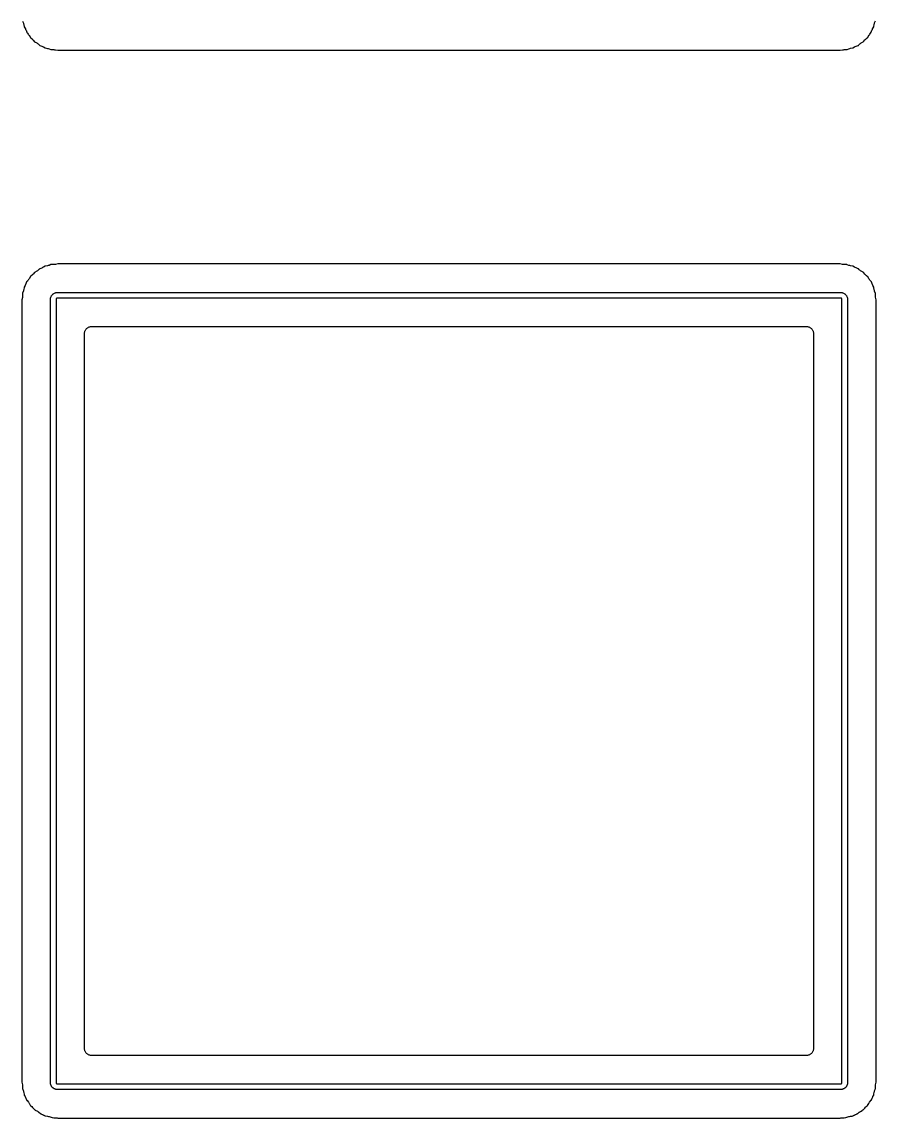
# Model space of a CAD drawing. Extents: x 57 to 229, y -152 to -26.
# Drawn here: x 76.81 to 92.04, y -109.73 to -90.17 of the extents above; entities that cross this region are included whole.
import ezdxf

# ---------------------------------------------------------------- set-up
doc = ezdxf.new("R2010")
doc.units = 0
doc.header["$MEASUREMENT"] = 0
doc.layers.add('BLACK', color=7, linetype='CONTINUOUS')

msp = doc.modelspace()

# ---------------------------------------------------------------- linework, layer by layer
at = {"layer": 'Black'}
for p, q in [((76.8178, -90.156), (76.8315, -90.1907)), ((92.0183, -90.1875), (92.0331, -90.1483)), ((76.8315, -90.1907), (76.8344, -90.2046)), ((76.8344, -90.2046), (76.8389, -90.2179)), ((76.8389, -90.2179), (76.845, -90.2575)), ((76.845, -90.2575), (76.8668, -90.2933)), ((76.8668, -90.2933), (76.8718, -90.3061)), ((76.8718, -90.3061), (76.8785, -90.3183)), ((76.8785, -90.3183), (76.8907, -90.3543)), ((91.9586, -90.3555), (91.9713, -90.3183)), ((91.9713, -90.3183), (91.978, -90.3061)), ((91.978, -90.3061), (91.983, -90.2933)), ((91.983, -90.2933), (92.0046, -90.2578)), ((92.0046, -90.2578), (92.0116, -90.213)), ((92.0116, -90.213), (92.0158, -90.2005)), ((92.0158, -90.2005), (92.0183, -90.1875)), ((76.8907, -90.3543), (76.8911, -90.357)), ((76.8911, -90.357), (76.9007, -90.3669)), ((76.9007, -90.3669), (76.9027, -90.3698)), ((76.9027, -90.3698), (76.9055, -90.3721)), ((76.9055, -90.3721), (76.919, -90.3877)), ((76.919, -90.3877), (76.9258, -90.3991)), ((76.9258, -90.3991), (76.9342, -90.4095)), ((76.9342, -90.4095), (76.9558, -90.4487)), ((76.9558, -90.4487), (76.9869, -90.4735)), ((76.9869, -90.4735), (76.9963, -90.4841)), ((76.9963, -90.4841), (77.0069, -90.4935)), ((77.0069, -90.4935), (77.0311, -90.5238)), ((77.0311, -90.5238), (77.0314, -90.5244)), ((77.0314, -90.5244), (77.0709, -90.5462)), ((77.0709, -90.5462), (77.0813, -90.5546)), ((91.7685, -90.5546), (91.7789, -90.5462)), ((91.7789, -90.5462), (91.8166, -90.5254)), ((91.8166, -90.5254), (91.8203, -90.5203)), ((91.8203, -90.5203), (91.8227, -90.518)), ((91.8227, -90.518), (91.8244, -90.5151)), ((91.8244, -90.5151), (91.8436, -90.4914)), ((91.8436, -90.4914), (91.8533, -90.483)), ((91.8533, -90.483), (91.8617, -90.4733)), ((91.8617, -90.4733), (91.8811, -90.4574)), ((91.8811, -90.4574), (91.8841, -90.4557)), ((91.8841, -90.4557), (91.8865, -90.4533)), ((91.8865, -90.4533), (91.8948, -90.4472)), ((91.8948, -90.4472), (91.9156, -90.4095)), ((91.9156, -90.4095), (91.924, -90.3991)), ((91.924, -90.3991), (91.9308, -90.3877)), ((91.9308, -90.3877), (91.9586, -90.3555)), ((77.0813, -90.5546), (77.0927, -90.5614)), ((77.0927, -90.5614), (77.1083, -90.5749)), ((77.1083, -90.5749), (77.1106, -90.5777)), ((77.1106, -90.5777), (77.1135, -90.5797)), ((77.1135, -90.5797), (77.1238, -90.5897)), ((77.1238, -90.5897), (77.1246, -90.5901)), ((77.1246, -90.5901), (77.1618, -90.6025)), ((77.1618, -90.6025), (77.1746, -90.6094)), ((77.1746, -90.6094), (77.1883, -90.6148)), ((77.1883, -90.6148), (77.2203, -90.6345)), ((77.2203, -90.6345), (77.2215, -90.635)), ((77.2215, -90.635), (77.2223, -90.6353)), ((77.2223, -90.6353), (77.2625, -90.6415)), ((77.2625, -90.6415), (77.2759, -90.6461)), ((77.2759, -90.6461), (77.2897, -90.6489)), ((77.2897, -90.6489), (77.3244, -90.6626)), ((77.3244, -90.6626), (77.331, -90.6638)), ((77.331, -90.6638), (77.3382, -90.665)), ((77.3382, -90.665), (77.3735, -90.6639)), ((77.3735, -90.6639), (77.3878, -90.6659)), ((77.3878, -90.6659), (77.4023, -90.6663)), ((77.4023, -90.6663), (77.4447, -90.6747)), ((77.4447, -90.6747), (91.4051, -90.6747)), ((91.4051, -90.6747), (91.4475, -90.6663)), ((91.4475, -90.6663), (91.462, -90.6659)), ((91.462, -90.6659), (91.4763, -90.6639)), ((91.4763, -90.6639), (91.5108, -90.665)), ((91.5108, -90.665), (91.5195, -90.6635)), ((91.5195, -90.6635), (91.5277, -90.662)), ((91.5277, -90.662), (91.5606, -90.6489)), ((91.5606, -90.6489), (91.5746, -90.646)), ((91.5746, -90.646), (91.5882, -90.6414)), ((91.5882, -90.6414), (91.6269, -90.6354)), ((91.6269, -90.6354), (91.6604, -90.615)), ((91.6604, -90.615), (91.6737, -90.6098)), ((91.6737, -90.6098), (91.6863, -90.603)), ((91.6863, -90.603), (91.7252, -90.5901)), ((91.7252, -90.5901), (91.7265, -90.5893)), ((91.7265, -90.5893), (91.728, -90.5881)), ((91.728, -90.5881), (91.739, -90.5773)), ((91.739, -90.5773), (91.7421, -90.5752)), ((91.7421, -90.5752), (91.7445, -90.5723)), ((91.7445, -90.5723), (91.7571, -90.5614)), ((91.7571, -90.5614), (91.7685, -90.5546)), ((77.0311, -94.6394), (77.0069, -94.6697)), ((77.0314, -94.6388), (77.0311, -94.6394)), ((77.0709, -94.617), (77.0314, -94.6388)), ((77.0813, -94.6086), (77.0709, -94.617)), ((77.0927, -94.6018), (77.0813, -94.6086)), ((77.1083, -94.5883), (77.0927, -94.6018)), ((77.1106, -94.5855), (77.1083, -94.5883)), ((77.1135, -94.5835), (77.1106, -94.5855)), ((77.1238, -94.5735), (77.1135, -94.5835)), ((77.1246, -94.5731), (77.1238, -94.5735)), ((77.1618, -94.5607), (77.1246, -94.5731)), ((77.1746, -94.5538), (77.1618, -94.5607)), ((77.1883, -94.5484), (77.1746, -94.5538)), ((77.2203, -94.5287), (77.1883, -94.5484)), ((77.2215, -94.5282), (77.2203, -94.5287)), ((77.2223, -94.5279), (77.2215, -94.5282)), ((77.2625, -94.5217), (77.2223, -94.5279)), ((77.2759, -94.5171), (77.2625, -94.5217)), ((77.2897, -94.5143), (77.2759, -94.5171)), ((77.3244, -94.5006), (77.2897, -94.5143)), ((77.331, -94.4994), (77.3244, -94.5006)), ((77.3382, -94.4982), (77.331, -94.4994)), ((77.3735, -94.4993), (77.3382, -94.4982)), ((77.3878, -94.4973), (77.3735, -94.4993)), ((77.4023, -94.4969), (77.3878, -94.4973)), ((77.4447, -94.4885), (77.4023, -94.4969)), ((91.4051, -94.4885), (77.4447, -94.4885)), ((91.4475, -94.4969), (91.4051, -94.4885)), ((91.462, -94.4973), (91.4475, -94.4969)), ((91.4763, -94.4993), (91.462, -94.4973)), ((91.5108, -94.4982), (91.4763, -94.4993)), ((91.5195, -94.4997), (91.5108, -94.4982)), ((91.5277, -94.5012), (91.5195, -94.4997)), ((91.5606, -94.5143), (91.5277, -94.5012)), ((91.5746, -94.5172), (91.5606, -94.5143)), ((91.5882, -94.5218), (91.5746, -94.5172)), ((91.6269, -94.5278), (91.5882, -94.5218)), ((91.6604, -94.5482), (91.6269, -94.5278)), ((91.6737, -94.5534), (91.6604, -94.5482)), ((91.6863, -94.5602), (91.6737, -94.5534)), ((91.7252, -94.5731), (91.6863, -94.5602)), ((91.7265, -94.5739), (91.7252, -94.5731)), ((91.728, -94.5751), (91.7265, -94.5739)), ((91.739, -94.5859), (91.728, -94.5751)), ((91.7421, -94.588), (91.739, -94.5859)), ((91.7445, -94.5909), (91.7421, -94.588)), ((91.7571, -94.6018), (91.7445, -94.5909)), ((91.7685, -94.6086), (91.7571, -94.6018)), ((91.7789, -94.617), (91.7685, -94.6086)), ((91.8166, -94.6378), (91.7789, -94.617)), ((91.8203, -94.6429), (91.8166, -94.6378)), ((91.8227, -94.6452), (91.8203, -94.6429)), ((91.8244, -94.6481), (91.8227, -94.6452)), ((91.8436, -94.6718), (91.8244, -94.6481)), ((76.8779, -94.8446), (76.871, -94.8575)), ((76.8903, -94.8074), (76.8779, -94.8446)), ((76.8907, -94.8066), (76.8903, -94.8074)), ((76.9007, -94.7963), (76.8907, -94.8066)), ((76.9027, -94.7934), (76.9007, -94.7963)), ((76.9055, -94.7911), (76.9027, -94.7934)), ((76.919, -94.7755), (76.9055, -94.7911)), ((76.9258, -94.7641), (76.919, -94.7755)), ((76.9342, -94.7537), (76.9258, -94.7641)), ((76.956, -94.7142), (76.9342, -94.7537)), ((76.9566, -94.7139), (76.956, -94.7142)), ((76.9869, -94.6897), (76.9566, -94.7139)), ((76.9963, -94.6791), (76.9869, -94.6897)), ((77.0069, -94.6697), (76.9963, -94.6791)), ((91.8533, -94.6802), (91.8436, -94.6718)), ((91.8617, -94.6899), (91.8533, -94.6802)), ((91.8735, -94.6995), (91.8617, -94.6899)), ((91.8768, -94.7014), (91.8735, -94.6995)), ((91.8794, -94.7041), (91.8768, -94.7014)), ((91.8935, -94.7143), (91.8794, -94.7041)), ((91.8938, -94.7147), (91.8935, -94.7143)), ((91.8943, -94.715), (91.8938, -94.7147)), ((91.9156, -94.7537), (91.8943, -94.715)), ((91.924, -94.7641), (91.9156, -94.7537)), ((91.9308, -94.7755), (91.924, -94.7641)), ((91.9602, -94.8095), (91.9308, -94.7755)), ((91.9719, -94.8446), (91.9602, -94.8095)), ((91.9788, -94.8575), (91.9719, -94.8446)), ((76.8166, -95.0138), (76.8154, -95.021)), ((76.8154, -95.021), (76.8165, -95.0562)), ((76.8178, -95.0072), (76.8166, -95.0138)), ((76.8322, -94.9708), (76.8178, -95.0072)), ((76.835, -94.9572), (76.8322, -94.9708)), ((76.8395, -94.9442), (76.835, -94.9572)), ((76.8453, -94.908), (76.8395, -94.9442)), ((76.8457, -94.9033), (76.8452, -94.905)), ((76.8452, -94.905), (76.8453, -94.908)), ((76.8656, -94.8711), (76.8457, -94.9033)), ((76.871, -94.8575), (76.8656, -94.8711)), ((77.3381, -95.0488), (77.3436, -95.0422)), ((77.3436, -95.0422), (77.3491, -95.0356)), ((77.3491, -95.0356), (77.3492, -95.0355)), ((77.3492, -95.0355), (77.3493, -95.0355)), ((77.3493, -95.0355), (77.3511, -95.0339)), ((77.3511, -95.0339), (77.3527, -95.0321)), ((77.3527, -95.032), (77.3528, -95.0319)), ((77.3527, -95.0321), (77.3527, -95.032)), ((77.3528, -95.0319), (77.3594, -95.0265)), ((77.3594, -95.0265), (77.366, -95.0209)), ((77.366, -95.0209), (77.3661, -95.0209)), ((77.3661, -95.0209), (77.3662, -95.0208)), ((77.3662, -95.0208), (77.368, -95.0198)), ((77.368, -95.0198), (77.3696, -95.0185)), ((77.3696, -95.0185), (77.377, -95.0142)), ((77.377, -95.0142), (77.3844, -95.0098)), ((77.3844, -95.0098), (77.3868, -95.0089)), ((77.3868, -95.0089), (77.3891, -95.0076)), ((77.3891, -95.0076), (77.397, -95.0048)), ((77.397, -95.0048), (77.4049, -95.0019)), ((77.4049, -95.0019), (77.4073, -95.0015)), ((77.4073, -95.0015), (77.4096, -95.0006)), ((77.4096, -95.0006), (77.4182, -94.9991)), ((77.4096, -95.0006), (77.4096, -95.0006)), ((77.4096, -95.0006), (77.4096, -95.0006)), ((77.4182, -94.9991), (77.4267, -94.9976)), ((77.4267, -94.9976), (77.4267, -94.9976)), ((77.4267, -94.9976), (77.4267, -94.9976)), ((77.4267, -94.9976), (77.4292, -94.9976)), ((77.4292, -94.9976), (77.4317, -94.9972)), ((77.4317, -94.9972), (77.4358, -94.9972)), ((77.4358, -94.9972), (77.4399, -94.9965)), ((77.4399, -94.9965), (91.4099, -94.9965)), ((91.4099, -94.9965), (91.414, -94.9972)), ((91.414, -94.9972), (91.4181, -94.9972)), ((91.4181, -94.9972), (91.4206, -94.9976)), ((91.4206, -94.9976), (91.4231, -94.9976)), ((91.4231, -94.9976), (91.4231, -94.9976)), ((91.4231, -94.9976), (91.4231, -94.9976)), ((91.4231, -94.9976), (91.4316, -94.9991)), ((91.4316, -94.9991), (91.4402, -95.0006)), ((91.4402, -95.0006), (91.4402, -95.0006)), ((91.4402, -95.0006), (91.4402, -95.0006)), ((91.4402, -95.0006), (91.4426, -95.0015)), ((91.4426, -95.0015), (91.445, -95.0019)), ((91.445, -95.0019), (91.4528, -95.0048)), ((91.4528, -95.0048), (91.4606, -95.0076)), ((91.4606, -95.0076), (91.4628, -95.0089)), ((91.4628, -95.0089), (91.4651, -95.0097)), ((91.4651, -95.0097), (91.4652, -95.0097)), ((91.4652, -95.0097), (91.4652, -95.0098)), ((91.4652, -95.0098), (91.4725, -95.014)), ((91.4725, -95.014), (91.4802, -95.0184)), ((91.4802, -95.0184), (91.4802, -95.0185)), ((91.4802, -95.0185), (91.4802, -95.0185)), ((91.4802, -95.0185), (91.4818, -95.0198)), ((91.4818, -95.0198), (91.4836, -95.0208)), ((91.4836, -95.0208), (91.4839, -95.0211)), ((91.4839, -95.0211), (91.4843, -95.0212)), ((91.4843, -95.0212), (91.4906, -95.0266)), ((91.4906, -95.0266), (91.497, -95.0319)), ((91.497, -95.0319), (91.4972, -95.0323)), ((91.4972, -95.0323), (91.4975, -95.0325)), ((91.4975, -95.0325), (91.4987, -95.0339)), ((91.4987, -95.0339), (91.5002, -95.0352)), ((91.5002, -95.0352), (91.5004, -95.0354)), ((91.5004, -95.0354), (91.5007, -95.0356)), ((91.5007, -95.0356), (91.506, -95.042)), ((91.506, -95.042), (91.5114, -95.0484)), ((91.9842, -94.8711), (91.9788, -94.8575)), ((92.0038, -94.9029), (91.9842, -94.8711)), ((92.0039, -94.9041), (92.0038, -94.9029)), ((92.0048, -94.9071), (92.0039, -94.9041)), ((92.0048, -94.9101), (92.0048, -94.9071)), ((92.011, -94.9492), (92.0048, -94.9101)), ((92.0152, -94.9613), (92.011, -94.9492)), ((92.0176, -94.974), (92.0152, -94.9613)), ((92.0335, -95.0161), (92.0176, -94.974)), ((92.0322, -95.0532), (92.0325, -95.0333)), ((92.0325, -95.0333), (92.0332, -95.0298)), ((92.0328, -95.0263), (92.0335, -95.0161)), ((92.0332, -95.0298), (92.0328, -95.0263)), ((76.8141, -95.085), (76.8057, -95.1274)), ((76.8057, -95.1274), (76.8057, -109.088)), ((76.8145, -95.0705), (76.8141, -95.085)), ((76.8165, -95.0562), (76.8145, -95.0705)), ((77.3137, -95.1227), (77.3144, -95.1186)), ((77.3137, -109.093), (77.3137, -95.1227)), ((77.3144, -95.1145), (77.3148, -95.112)), ((77.3144, -95.1186), (77.3144, -95.1145)), ((77.3148, -95.1091), (77.3163, -95.1008)), ((77.3148, -95.1092), (77.3148, -95.1091)), ((77.3148, -95.1094), (77.3148, -95.1092)), ((77.3148, -95.112), (77.3148, -95.1094)), ((77.3163, -95.1008), (77.3178, -95.0923)), ((77.3178, -95.0923), (77.3179, -95.0922)), ((77.3179, -95.092), (77.3187, -95.0899)), ((77.3179, -95.0922), (77.3179, -95.092)), ((77.3187, -95.0899), (77.3191, -95.0877)), ((77.3191, -95.0877), (77.322, -95.0798)), ((77.322, -95.0798), (77.3248, -95.0719)), ((77.3248, -95.0719), (77.3261, -95.0696)), ((77.3261, -95.0696), (77.327, -95.0672)), ((77.327, -95.0672), (77.3314, -95.0597)), ((77.3314, -95.0597), (77.3357, -95.0524)), ((77.3357, -95.0524), (77.337, -95.0508)), ((77.337, -95.0508), (77.338, -95.049)), ((77.338, -95.049), (77.3381, -95.0489)), ((77.3381, -95.0489), (77.3381, -95.0488)), ((77.4141, -95.1243), (77.4137, -95.1268)), ((77.4137, -95.1268), (77.4137, -109.088)), ((77.4148, -95.1163), (77.4141, -95.1202)), ((77.4141, -95.1202), (77.4141, -95.1243)), ((77.415, -95.1156), (77.4148, -95.1163)), ((77.4151, -95.1155), (77.415, -95.1156)), ((77.4155, -95.1143), (77.4151, -95.1155)), ((77.4163, -95.1121), (77.4155, -95.1143)), ((77.4164, -95.1118), (77.4163, -95.112)), ((77.4163, -95.112), (77.4163, -95.1121)), ((77.4187, -95.1078), (77.4164, -95.1117)), ((77.4164, -95.1117), (77.4164, -95.1118)), ((77.4203, -95.1059), (77.4187, -95.1078)), ((77.4216, -95.1044), (77.4203, -95.1059)), ((77.4231, -95.1031), (77.4216, -95.1044)), ((77.425, -95.1015), (77.4231, -95.1031)), ((77.4289, -95.0992), (77.425, -95.1015)), ((77.429, -95.0992), (77.4289, -95.0992)), ((77.4292, -95.0991), (77.429, -95.0992)), ((77.4293, -95.0991), (77.4292, -95.0991)), ((77.4316, -95.0983), (77.4293, -95.0991)), ((77.4327, -95.0979), (77.4316, -95.0983)), ((77.4328, -95.0978), (77.4327, -95.0979)), ((77.4333, -95.0976), (77.4328, -95.0978)), ((77.4375, -95.0969), (77.4333, -95.0976)), ((77.4415, -95.0969), (77.4375, -95.0969)), ((77.444, -95.0965), (77.4415, -95.0969)), ((91.4058, -95.0965), (77.444, -95.0965)), ((91.4083, -95.0969), (91.4058, -95.0965)), ((91.4123, -95.0969), (91.4083, -95.0969)), ((91.4164, -95.0976), (91.4123, -95.0969)), ((91.4168, -95.0977), (91.4164, -95.0976)), ((91.417, -95.0979), (91.4168, -95.0977)), ((91.4193, -95.0987), (91.417, -95.0979)), ((91.4203, -95.0991), (91.4193, -95.0987)), ((91.4204, -95.0991), (91.4203, -95.0991)), ((91.4209, -95.0993), (91.4204, -95.0991)), ((91.4246, -95.1014), (91.4209, -95.0993)), ((91.4248, -95.1015), (91.4246, -95.1014)), ((91.4246, -95.1014), (91.4246, -95.1014)), ((91.427, -95.1033), (91.4248, -95.1015)), ((91.4281, -95.1043), (91.427, -95.1033)), ((91.4303, -95.1068), (91.4281, -95.1043)), ((91.4311, -95.1078), (91.4303, -95.1068)), ((91.4334, -95.1117), (91.4311, -95.1078)), ((91.4334, -95.1118), (91.4334, -95.1117)), ((91.4336, -95.1124), (91.4334, -95.1118)), ((91.4349, -95.1159), (91.4336, -95.1124)), ((91.4349, -95.1161), (91.4349, -95.1159)), ((91.4357, -95.1205), (91.4349, -95.1161)), ((91.4349, -95.1161), (91.4349, -95.1161)), ((91.4357, -95.125), (91.4357, -95.1205)), ((91.4361, -95.1272), (91.4357, -95.125)), ((91.4361, -109.088), (91.4361, -95.1272)), ((91.5114, -95.0484), (91.5115, -95.0487)), ((91.5115, -95.0487), (91.5118, -95.049)), ((91.5118, -95.049), (91.5128, -95.0508)), ((91.5128, -95.0508), (91.5141, -95.0524)), ((91.5141, -95.0524), (91.5184, -95.0597)), ((91.5184, -95.0597), (91.5228, -95.0672)), ((91.5228, -95.0672), (91.5237, -95.0696)), ((91.5237, -95.0696), (91.525, -95.0719)), ((91.525, -95.0719), (91.525, -95.0719)), ((91.525, -95.0719), (91.525, -95.072)), ((91.525, -95.072), (91.5279, -95.0802)), ((91.5279, -95.0802), (91.5308, -95.0882)), ((91.5308, -95.0882), (91.5308, -95.0883)), ((91.5308, -95.0883), (91.5308, -95.0884)), ((91.5308, -95.0884), (91.5311, -95.0903)), ((91.5311, -95.0903), (91.5318, -95.092)), ((91.5318, -95.092), (91.5318, -95.0922)), ((91.5318, -95.0922), (91.5319, -95.0923)), ((91.5319, -95.0923), (91.5334, -95.1008)), ((91.5334, -95.1008), (91.5349, -95.1091)), ((91.5349, -95.1091), (91.5349, -95.1092)), ((91.5349, -95.1092), (91.5349, -95.1094)), ((91.5349, -95.1094), (91.5349, -95.1116)), ((91.5349, -95.1116), (91.5353, -95.1138)), ((91.5353, -95.1138), (91.5353, -95.1183)), ((91.5353, -95.1183), (91.5361, -95.1227)), ((91.5361, -95.1227), (91.5361, -109.093)), ((92.0343, -95.0666), (92.0322, -95.0532)), ((92.0346, -95.0801), (92.0343, -95.0666)), ((92.0441, -95.1279), (92.0346, -95.0801)), ((92.0441, -109.087), (92.0441, -95.1279)), ((77.9671, -95.6342), (77.9767, -95.6287)), ((77.9767, -95.6287), (77.9852, -95.6215)), ((77.9852, -95.6215), (77.9956, -95.6177)), ((77.9956, -95.6177), (78.0053, -95.6122)), ((78.0053, -95.6122), (78.0162, -95.6102)), ((78.0162, -95.6102), (78.0266, -95.6064)), ((78.0266, -95.6064), (78.0378, -95.6064)), ((78.0378, -95.6064), (78.0487, -95.6045)), ((78.0487, -95.6045), (90.8011, -95.6045)), ((90.8011, -95.6045), (90.812, -95.6064)), ((90.812, -95.6064), (90.8232, -95.6064)), ((90.8232, -95.6064), (90.8336, -95.6102)), ((90.8336, -95.6102), (90.8445, -95.6122)), ((90.8445, -95.6122), (90.8542, -95.6177)), ((90.8542, -95.6177), (90.8646, -95.6215)), ((90.8646, -95.6215), (90.8731, -95.6287)), ((90.8731, -95.6287), (90.8827, -95.6342)), ((77.9217, -95.7315), (77.9236, -95.7206)), ((77.9217, -108.484), (77.9217, -95.7315)), ((77.9236, -95.7094), (77.9274, -95.699)), ((77.9236, -95.7206), (77.9236, -95.7094)), ((77.9274, -95.699), (77.9294, -95.6881)), ((77.9294, -95.6881), (77.9349, -95.6784)), ((77.9349, -95.6784), (77.9387, -95.668)), ((77.9387, -95.668), (77.9459, -95.6595)), ((77.9459, -95.6595), (77.9514, -95.6499)), ((77.9514, -95.6499), (77.9599, -95.6427)), ((77.9599, -95.6427), (77.9671, -95.6342)), ((90.8827, -95.6342), (90.8899, -95.6427)), ((90.8899, -95.6427), (90.8984, -95.6499)), ((90.8984, -95.6499), (90.9039, -95.6595)), ((90.9039, -95.6595), (90.9111, -95.668)), ((90.9111, -95.668), (90.9149, -95.6784)), ((90.9149, -95.6784), (90.9204, -95.6881)), ((90.9204, -95.6881), (90.9224, -95.699)), ((90.9224, -95.699), (90.9262, -95.7094)), ((90.9262, -95.7094), (90.9262, -95.7206)), ((90.9262, -95.7206), (90.9281, -95.7315)), ((90.9281, -95.7315), (90.9281, -108.484)), ((77.9236, -108.495), (77.9217, -108.484)), ((77.9236, -108.506), (77.9236, -108.495)), ((77.9274, -108.516), (77.9236, -108.506)), ((77.9294, -108.527), (77.9274, -108.516)), ((77.9349, -108.537), (77.9294, -108.527)), ((77.9387, -108.547), (77.9349, -108.537)), ((90.9149, -108.537), (90.9111, -108.547)), ((90.9204, -108.527), (90.9149, -108.537)), ((90.9224, -108.516), (90.9204, -108.527)), ((90.9262, -108.506), (90.9224, -108.516)), ((90.9281, -108.484), (90.9262, -108.495)), ((90.9262, -108.495), (90.9262, -108.506)), ((77.9459, -108.556), (77.9387, -108.547)), ((77.9514, -108.566), (77.9459, -108.556)), ((77.9599, -108.573), (77.9514, -108.566)), ((77.9671, -108.581), (77.9599, -108.573)), ((77.9767, -108.587), (77.9671, -108.581)), ((77.9852, -108.594), (77.9767, -108.587)), ((77.9956, -108.598), (77.9852, -108.594)), ((78.0053, -108.603), (77.9956, -108.598)), ((78.0162, -108.605), (78.0053, -108.603)), ((78.0266, -108.609), (78.0162, -108.605)), ((78.0378, -108.609), (78.0266, -108.609)), ((78.0487, -108.611), (78.0378, -108.609)), ((90.8011, -108.611), (78.0487, -108.611)), ((90.812, -108.609), (90.8011, -108.611)), ((90.8232, -108.609), (90.812, -108.609)), ((90.8336, -108.605), (90.8232, -108.609)), ((90.8445, -108.603), (90.8336, -108.605)), ((90.8542, -108.598), (90.8445, -108.603)), ((90.8646, -108.594), (90.8542, -108.598)), ((90.8731, -108.587), (90.8646, -108.594)), ((90.8827, -108.581), (90.8731, -108.587)), ((90.8899, -108.573), (90.8827, -108.581)), ((90.8984, -108.566), (90.8899, -108.573)), ((90.9039, -108.556), (90.8984, -108.566)), ((90.9111, -108.547), (90.9039, -108.556)), ((76.8057, -109.088), (76.815, -109.135)), ((77.3145, -109.097), (77.3137, -109.093)), ((77.3145, -109.102), (77.3145, -109.097)), ((77.3148, -109.104), (77.3145, -109.102)), ((77.3148, -109.106), (77.3148, -109.104)), ((77.3148, -109.107), (77.3149, -109.106)), ((77.3149, -109.106), (77.3148, -109.106)), ((77.3164, -109.115), (77.3148, -109.107)), ((77.3178, -109.123), (77.3164, -109.115)), ((77.318, -109.123), (77.3178, -109.123)), ((77.3181, -109.124), (77.318, -109.123)), ((77.3187, -109.125), (77.3181, -109.124)), ((77.319, -109.127), (77.3187, -109.125)), ((77.4137, -109.088), (77.414, -109.09)), ((77.414, -109.09), (77.414, -109.095)), ((77.414, -109.095), (77.4148, -109.099)), ((77.4148, -109.099), (77.4148, -109.099)), ((77.4148, -109.099), (77.4164, -109.104)), ((77.4164, -109.104), (77.4164, -109.104)), ((77.4164, -109.104), (77.4165, -109.104)), ((77.4165, -109.104), (77.4188, -109.108)), ((77.4188, -109.108), (77.4207, -109.11)), ((77.4207, -109.11), (77.4207, -109.11)), ((77.4207, -109.11), (77.4224, -109.112)), ((77.4224, -109.112), (77.4256, -109.114)), ((77.4256, -109.114), (77.4277, -109.116)), ((77.4277, -109.116), (77.4279, -109.116)), ((77.4279, -109.116), (77.4304, -109.116)), ((77.4304, -109.116), (77.431, -109.117)), ((77.431, -109.117), (77.431, -109.117)), ((77.431, -109.117), (77.4348, -109.118)), ((77.4348, -109.118), (77.4375, -109.119)), ((77.4375, -109.119), (77.4408, -109.119)), ((77.4408, -109.119), (77.4437, -109.119)), ((77.4437, -109.119), (91.4061, -109.119)), ((91.4061, -109.119), (91.409, -109.119)), ((91.409, -109.119), (91.4123, -109.119)), ((91.4123, -109.119), (91.4149, -109.118)), ((91.4149, -109.118), (91.4185, -109.117)), ((91.4185, -109.117), (91.4187, -109.117)), ((91.4187, -109.117), (91.42, -109.116)), ((91.42, -109.116), (91.4218, -109.116)), ((91.4218, -109.116), (91.4221, -109.116)), ((91.4221, -109.116), (91.4242, -109.114)), ((91.4221, -109.116), (91.4221, -109.116)), ((91.4242, -109.114), (91.4274, -109.112)), ((91.4274, -109.112), (91.429, -109.11)), ((91.429, -109.11), (91.4295, -109.11)), ((91.4295, -109.11), (91.431, -109.108)), ((91.431, -109.108), (91.4332, -109.104)), ((91.4332, -109.104), (91.4349, -109.099)), ((91.4349, -109.099), (91.4358, -109.094)), ((91.4349, -109.099), (91.4349, -109.099)), ((91.4358, -109.094), (91.4359, -109.089)), ((91.4359, -109.089), (91.4361, -109.088)), ((91.5312, -109.125), (91.5309, -109.127)), ((91.5316, -109.124), (91.5312, -109.125)), ((91.5317, -109.123), (91.5316, -109.124)), ((91.5319, -109.123), (91.5317, -109.123)), ((91.5333, -109.115), (91.5319, -109.123)), ((91.5349, -109.107), (91.5333, -109.115)), ((91.5349, -109.106), (91.5348, -109.106)), ((91.5348, -109.106), (91.5349, -109.107)), ((91.5351, -109.103), (91.5349, -109.104)), ((91.5349, -109.104), (91.5349, -109.106)), ((91.5352, -109.098), (91.5351, -109.103)), ((91.5361, -109.093), (91.5352, -109.098)), ((92.0348, -109.134), (92.0441, -109.087)), ((76.815, -109.135), (76.8154, -109.153)), ((76.817, -109.17), (76.8151, -109.192)), ((76.8151, -109.192), (76.8167, -109.202)), ((76.8154, -109.153), (76.817, -109.17)), ((76.8167, -109.202), (76.8336, -109.246)), ((76.8336, -109.246), (76.836, -109.259)), ((76.836, -109.259), (76.8402, -109.27)), ((76.8402, -109.27), (76.846, -109.304)), ((76.846, -109.304), (76.846, -109.307)), ((76.846, -109.307), (76.8469, -109.31)), ((76.8469, -109.31), (76.8478, -109.318)), ((76.8478, -109.318), (76.8633, -109.343)), ((77.3218, -109.135), (77.319, -109.127)), ((77.3245, -109.143), (77.3218, -109.135)), ((77.3261, -109.146), (77.3245, -109.143)), ((77.3272, -109.149), (77.3261, -109.146)), ((77.3316, -109.156), (77.3272, -109.149)), ((77.336, -109.164), (77.3316, -109.156)), ((77.3369, -109.165), (77.336, -109.164)), ((77.3377, -109.166), (77.3369, -109.165)), ((77.3385, -109.167), (77.3377, -109.166)), ((77.339, -109.168), (77.3385, -109.167)), ((77.344, -109.174), (77.339, -109.168)), ((77.3486, -109.18), (77.344, -109.174)), ((77.3497, -109.18), (77.3486, -109.18)), ((77.3506, -109.181), (77.3497, -109.18)), ((77.3519, -109.182), (77.3506, -109.181)), ((77.353, -109.184), (77.3519, -109.182)), ((77.3537, -109.184), (77.353, -109.184)), ((77.3541, -109.185), (77.3537, -109.184)), ((77.3604, -109.19), (77.3541, -109.185)), ((77.3664, -109.195), (77.3604, -109.19)), ((77.3669, -109.195), (77.3664, -109.195)), ((77.3692, -109.196), (77.3669, -109.195)), ((77.3711, -109.198), (77.3692, -109.196)), ((77.3763, -109.201), (77.3711, -109.198)), ((77.3811, -109.205), (77.3763, -109.201)), ((77.3839, -109.205), (77.3811, -109.205)), ((77.3864, -109.207), (77.3839, -109.205)), ((77.3887, -109.207), (77.3864, -109.207)), ((77.3908, -109.208), (77.3887, -109.207)), ((77.3986, -109.211), (77.3908, -109.208)), ((77.4046, -109.213), (77.3986, -109.211)), ((77.4052, -109.213), (77.4046, -109.213)), ((77.4075, -109.214), (77.4052, -109.213)), ((77.4096, -109.215), (77.4075, -109.214)), ((77.4158, -109.216), (77.4096, -109.215)), ((77.4219, -109.218), (77.4158, -109.216)), ((77.4243, -109.218), (77.4219, -109.218)), ((77.4267, -109.218), (77.4243, -109.218)), ((77.4295, -109.218), (77.4267, -109.218)), ((77.4324, -109.218), (77.4295, -109.218)), ((77.4362, -109.218), (77.4324, -109.218)), ((77.4399, -109.219), (77.4362, -109.218)), ((91.4099, -109.219), (77.4399, -109.219)), ((91.4136, -109.218), (91.4099, -109.219)), ((91.4174, -109.218), (91.4136, -109.218)), ((91.4203, -109.218), (91.4174, -109.218)), ((91.4231, -109.218), (91.4203, -109.218)), ((91.4255, -109.218), (91.4231, -109.218)), ((91.4279, -109.218), (91.4255, -109.218)), ((91.434, -109.216), (91.4279, -109.218)), ((91.4402, -109.215), (91.434, -109.216)), ((91.4423, -109.214), (91.4402, -109.215)), ((91.4446, -109.213), (91.4423, -109.214)), ((91.4453, -109.213), (91.4446, -109.213)), ((91.4512, -109.211), (91.4453, -109.213)), ((91.4589, -109.208), (91.4512, -109.211)), ((91.4609, -109.207), (91.4589, -109.208)), ((91.4631, -109.207), (91.4609, -109.207)), ((91.4658, -109.205), (91.4631, -109.207)), ((91.4687, -109.205), (91.4658, -109.205)), ((91.4734, -109.201), (91.4687, -109.205)), ((91.4785, -109.199), (91.4734, -109.201)), ((91.4805, -109.196), (91.4785, -109.199)), ((91.483, -109.195), (91.4805, -109.196)), ((91.4831, -109.195), (91.483, -109.195)), ((91.4839, -109.194), (91.4831, -109.195)), ((91.4897, -109.189), (91.4839, -109.194)), ((91.4957, -109.185), (91.4897, -109.189)), ((91.4963, -109.184), (91.4957, -109.185)), ((91.4972, -109.183), (91.4963, -109.184)), ((91.4979, -109.182), (91.4972, -109.183)), ((91.4988, -109.182), (91.4979, -109.182)), ((91.4999, -109.18), (91.4988, -109.182)), ((91.5012, -109.18), (91.4999, -109.18)), ((91.5057, -109.174), (91.5012, -109.18)), ((91.5105, -109.169), (91.5057, -109.174)), ((91.5111, -109.167), (91.5105, -109.169)), ((91.5121, -109.166), (91.5111, -109.167)), ((91.5129, -109.165), (91.5121, -109.166)), ((91.5138, -109.164), (91.5129, -109.165)), ((91.5182, -109.156), (91.5138, -109.164)), ((91.5226, -109.149), (91.5182, -109.156)), ((91.5237, -109.146), (91.5226, -109.149)), ((91.5253, -109.143), (91.5237, -109.146)), ((91.5281, -109.135), (91.5253, -109.143)), ((91.5253, -109.143), (91.5253, -109.143)), ((91.5253, -109.143), (91.5253, -109.143)), ((91.5253, -109.143), (91.5253, -109.143)), ((91.5309, -109.127), (91.5281, -109.135)), ((91.9865, -109.343), (92.002, -109.318)), ((92.002, -109.318), (92.0032, -109.308)), ((92.0032, -109.308), (92.0041, -109.305)), ((92.0041, -109.302), (92.0103, -109.266)), ((92.0041, -109.305), (92.0041, -109.302)), ((92.0103, -109.266), (92.0142, -109.255)), ((92.0142, -109.255), (92.0163, -109.243)), ((92.0163, -109.243), (92.0257, -109.218)), ((92.0257, -109.218), (92.0271, -109.215)), ((92.0271, -109.215), (92.0277, -109.213)), ((92.0277, -109.213), (92.0335, -109.199)), ((92.0328, -109.17), (92.0344, -109.152)), ((92.0346, -109.191), (92.0328, -109.17)), ((92.0335, -109.199), (92.0346, -109.191)), ((92.0344, -109.152), (92.0348, -109.134)), ((76.8633, -109.343), (76.8694, -109.358)), ((76.8694, -109.358), (76.8769, -109.372)), ((76.8769, -109.372), (76.886, -109.401)), ((76.886, -109.401), (76.886, -109.401)), ((76.886, -109.401), (76.8862, -109.401)), ((76.8862, -109.401), (76.8893, -109.405)), ((76.8893, -109.405), (76.8902, -109.407)), ((76.8902, -109.407), (76.8924, -109.409)), ((76.8924, -109.409), (76.8942, -109.412)), ((76.8942, -109.412), (76.8966, -109.414)), ((76.8966, -109.414), (76.9211, -109.442)), ((76.9211, -109.442), (76.9275, -109.453)), ((76.9275, -109.453), (76.9354, -109.462)), ((76.9354, -109.462), (76.96, -109.506)), ((76.96, -109.506), (76.9621, -109.507)), ((76.9621, -109.507), (76.9811, -109.522)), ((91.8733, -109.518), (91.8746, -109.517)), ((91.8746, -109.517), (91.8758, -109.516)), ((91.8758, -109.516), (91.8772, -109.514)), ((91.8772, -109.514), (91.8898, -109.506)), ((91.8898, -109.506), (91.8904, -109.505)), ((91.8904, -109.505), (91.8906, -109.505)), ((91.8906, -109.505), (91.9127, -109.465)), ((91.9127, -109.465), (91.921, -109.455)), ((91.921, -109.455), (91.9277, -109.444)), ((91.9277, -109.444), (91.9577, -109.41)), ((91.9577, -109.41), (91.9605, -109.405)), ((91.9605, -109.405), (91.9635, -109.401)), ((91.9635, -109.401), (91.9639, -109.401)), ((91.9639, -109.401), (91.9724, -109.374)), ((91.9724, -109.374), (91.9729, -109.372)), ((91.9724, -109.374), (91.9724, -109.374)), ((91.9724, -109.374), (91.9724, -109.374)), ((91.9729, -109.372), (91.9795, -109.359)), ((91.9795, -109.359), (91.9835, -109.349)), ((91.9835, -109.349), (91.9848, -109.347)), ((91.9848, -109.347), (91.9865, -109.343)), ((76.9811, -109.522), (76.9941, -109.537)), ((76.9941, -109.537), (77.0077, -109.551)), ((77.0077, -109.551), (77.0112, -109.556)), ((77.0112, -109.556), (77.021, -109.565)), ((77.021, -109.565), (77.0351, -109.577)), ((77.0351, -109.577), (77.0382, -109.58)), ((77.0382, -109.58), (77.0395, -109.581)), ((77.0395, -109.581), (77.0415, -109.582)), ((77.0415, -109.582), (77.044, -109.583)), ((77.044, -109.583), (77.0851, -109.606)), ((77.0851, -109.606), (77.0932, -109.613)), ((77.0932, -109.613), (77.1025, -109.618)), ((77.1025, -109.618), (77.1031, -109.618)), ((77.1031, -109.618), (77.1059, -109.622)), ((77.1059, -109.622), (77.1094, -109.624)), ((77.1094, -109.624), (77.1344, -109.647)), ((77.1344, -109.647), (77.1345, -109.647)), ((77.1345, -109.647), (77.1403, -109.65)), ((77.1403, -109.65), (77.1429, -109.652)), ((77.1429, -109.652), (77.148, -109.654)), ((77.148, -109.654), (77.1539, -109.656)), ((77.1539, -109.656), (77.1545, -109.656)), ((77.1545, -109.656), (77.1552, -109.656)), ((77.1552, -109.656), (77.1743, -109.666)), ((77.1743, -109.666), (77.1791, -109.668)), ((77.1791, -109.668), (77.1805, -109.669)), ((77.1805, -109.669), (77.1868, -109.672)), ((77.1868, -109.672), (77.1885, -109.673)), ((77.1885, -109.673), (77.1935, -109.675)), ((77.1935, -109.675), (77.1937, -109.676)), ((77.1937, -109.676), (77.2, -109.678)), ((77.2, -109.678), (77.2032, -109.679)), ((77.2032, -109.679), (77.2216, -109.686)), ((77.2216, -109.686), (77.2287, -109.689)), ((77.2287, -109.689), (77.264, -109.693)), ((77.264, -109.693), (77.278, -109.697)), ((77.278, -109.697), (77.2925, -109.699)), ((77.2925, -109.699), (77.3458, -109.719)), ((91.5046, -109.719), (91.5561, -109.7)), ((91.5561, -109.7), (91.5709, -109.697)), ((91.5709, -109.697), (91.5854, -109.693)), ((91.5854, -109.693), (91.6175, -109.69)), ((91.6175, -109.69), (91.6268, -109.686)), ((91.6268, -109.686), (91.6449, -109.679)), ((91.6449, -109.679), (91.6498, -109.678)), ((91.6498, -109.678), (91.6562, -109.676)), ((91.6562, -109.676), (91.6563, -109.675)), ((91.6563, -109.675), (91.6614, -109.673)), ((91.6614, -109.673), (91.663, -109.672)), ((91.663, -109.672), (91.6693, -109.669)), ((91.6693, -109.669), (91.6706, -109.668)), ((91.6706, -109.668), (91.6755, -109.666)), ((91.6755, -109.666), (91.6947, -109.656)), ((91.6947, -109.656), (91.6953, -109.656)), ((91.6953, -109.656), (91.696, -109.656)), ((91.696, -109.656), (91.7023, -109.654)), ((91.7023, -109.654), (91.7027, -109.654)), ((91.7027, -109.654), (91.707, -109.651)), ((91.707, -109.651), (91.7095, -109.65)), ((91.7095, -109.65), (91.7153, -109.647)), ((91.7153, -109.647), (91.7159, -109.646)), ((91.7159, -109.646), (91.7401, -109.624)), ((91.7401, -109.624), (91.7435, -109.622)), ((91.7435, -109.622), (91.7461, -109.619)), ((91.7461, -109.619), (91.7462, -109.619)), ((91.7462, -109.619), (91.756, -109.614)), ((91.756, -109.614), (91.7647, -109.607)), ((91.7647, -109.607), (91.7958, -109.589)), ((91.7958, -109.589), (91.7985, -109.589)), ((91.7985, -109.589), (91.8008, -109.587)), ((91.8008, -109.587), (91.8099, -109.582)), ((91.8099, -109.582), (91.8147, -109.577)), ((91.8147, -109.577), (91.8288, -109.565)), ((91.8288, -109.565), (91.8386, -109.556)), ((91.8386, -109.556), (91.8438, -109.548)), ((91.8438, -109.548), (91.857, -109.535)), ((91.857, -109.535), (91.8695, -109.52)), ((91.8695, -109.52), (91.8714, -109.519)), ((91.8714, -109.519), (91.8733, -109.518)), ((77.3458, -109.719), (77.3467, -109.719)), ((77.3467, -109.719), (77.3512, -109.719)), ((77.3512, -109.719), (77.3518, -109.719)), ((77.3518, -109.719), (77.3525, -109.719)), ((77.3525, -109.719), (77.3738, -109.721)), ((77.3738, -109.721), (77.3951, -109.722)), ((77.3951, -109.722), (77.3958, -109.722)), ((77.3958, -109.722), (77.3965, -109.722)), ((77.3965, -109.722), (77.4037, -109.724)), ((77.4037, -109.724), (77.4123, -109.724)), ((77.4123, -109.724), (77.4338, -109.725)), ((77.4338, -109.725), (77.4442, -109.727)), ((77.4442, -109.727), (91.4056, -109.727)), ((91.4056, -109.727), (91.416, -109.725)), ((91.416, -109.725), (91.4375, -109.724)), ((91.4375, -109.724), (91.4461, -109.724)), ((91.4461, -109.724), (91.4533, -109.722)), ((91.4533, -109.722), (91.454, -109.722)), ((91.454, -109.722), (91.4546, -109.722)), ((91.4546, -109.722), (91.476, -109.721)), ((91.476, -109.721), (91.4973, -109.719)), ((91.4973, -109.719), (91.498, -109.719)), ((91.498, -109.719), (91.4983, -109.719)), ((91.4983, -109.719), (91.503, -109.719)), ((91.503, -109.719), (91.5046, -109.719))]:
    msp.add_line(p, q, dxfattribs=at)

doc.saveas('drawing.dxf')
